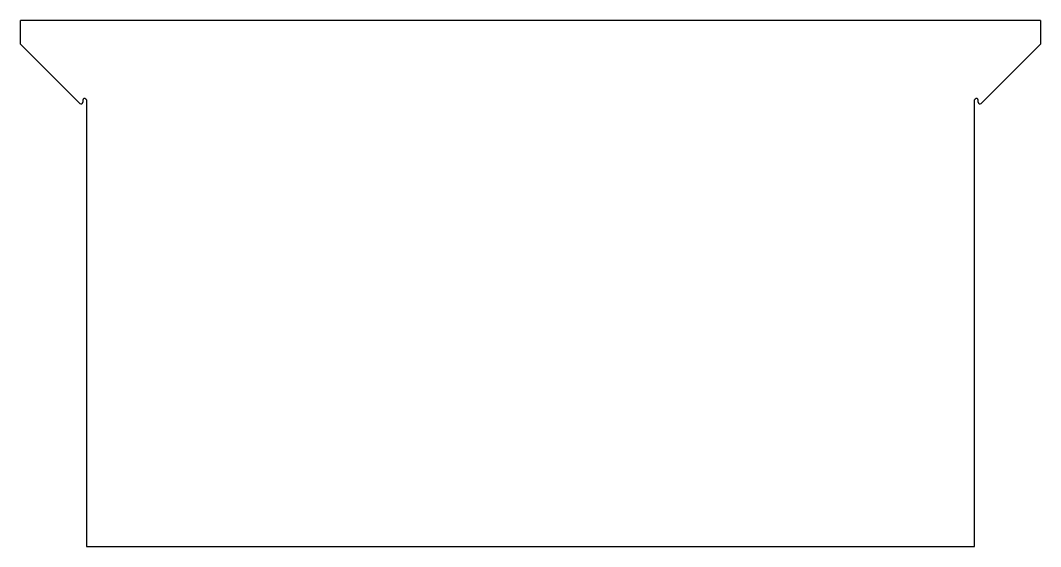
# Model space of a CAD drawing. Header units: millimetres. Extents: x -200 to 386, y 28 to 330.
import ezdxf

# ---------------------------------------------------------------- set-up
doc = ezdxf.new("R2010")
doc.units = ezdxf.units.MM
doc.linetypes.add('K5LT_BASIC', pattern=[0])
doc.layers.add('Системный слой', color=7, linetype='Continuous')

msp = doc.modelspace()

# ---------------------------------------------------------------- linework, layer by layer
at = {"layer": 'Системный слой', "color": 150, "linetype": 'K5LT_BASIC', "lineweight": 30}
for p, q in [((386.45, 330.18), (-199.55, 330.18)), ((-199.55, 316.58), (-199.55, 330.18)), ((386.45, 330.18), (386.45, 316.58)), ((-165.37, 282.41), (-199.55, 316.58)), ((386.45, 316.58), (352.28, 282.41)), ((-163.67, 284.29), (-163.67, 283.12)), ((-161.96, 285), (-161.55, 284.58)), ((-161.55, 284.58), (-161.55, 279.56)), ((348.45, 284.58), (348.87, 285)), ((348.45, 279.56), (348.45, 284.58)), ((350.58, 283.12), (350.58, 284.29)), ((-161.55, 279.56), (-161.55, 68.36)), ((348.45, 68.36), (348.45, 279.56)), ((-161.55, 68.36), (-161.55, 63.33)), ((348.45, 63.33), (348.45, 68.36)), ((-161.55, 63.33), (-161.55, 27.73)), ((348.45, 27.73), (348.45, 63.33)), ((-161.55, 27.73), (348.45, 27.73))]:
    msp.add_line(p, q, dxfattribs=at)
for centre, start, end in [((-164.67, 283.12), 225, 0), ((-162.67, 284.29), 45, 180), ((349.58, 284.29), 0, 135), ((351.58, 283.12), 180, 315)]:
    msp.add_arc(centre, 1, start, end, dxfattribs=at)

doc.saveas('drawing.dxf')
